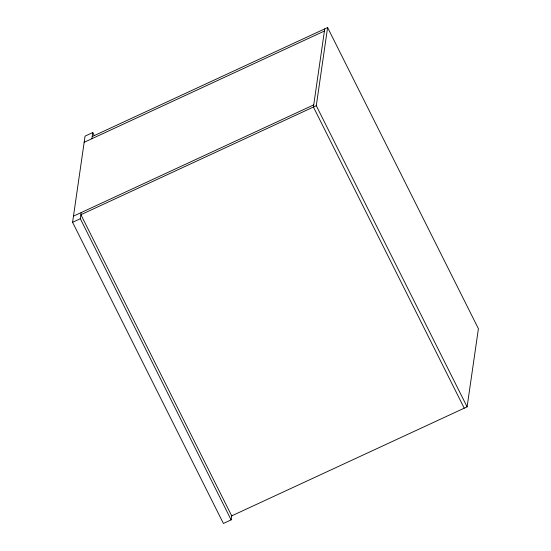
<?xml version="1.0" encoding="UTF-8"?>
<svg xmlns="http://www.w3.org/2000/svg" width="551" height="551" viewBox="0 0 551 551"><rect width="100%" height="100%" fill="white"/><g stroke="black" fill="none" stroke-linecap="round" stroke-linejoin="round"><path stroke-width="0.83" d="M231.799 515.254L231.131 519.868L223.396 523.45L72.587 222.294L85.054 136.145L92.788 132.557L94.331 135.636M231.131 519.868L80.322 218.713L81.211 212.555M91.9 138.714L92.788 132.557M324.732 28.879L313.423 107.032L464.231 408.188M316.295 105.702L80.901 214.711L231.709 515.867L467.103 406.858L316.295 105.702L327.604 27.55L92.21 136.558M467.103 406.858L478.413 328.706L327.604 27.55M84.165 142.296L324.422 31.035M73.476 216.137L313.733 104.876M72.587 222.294L80.322 218.713"/></g></svg>
